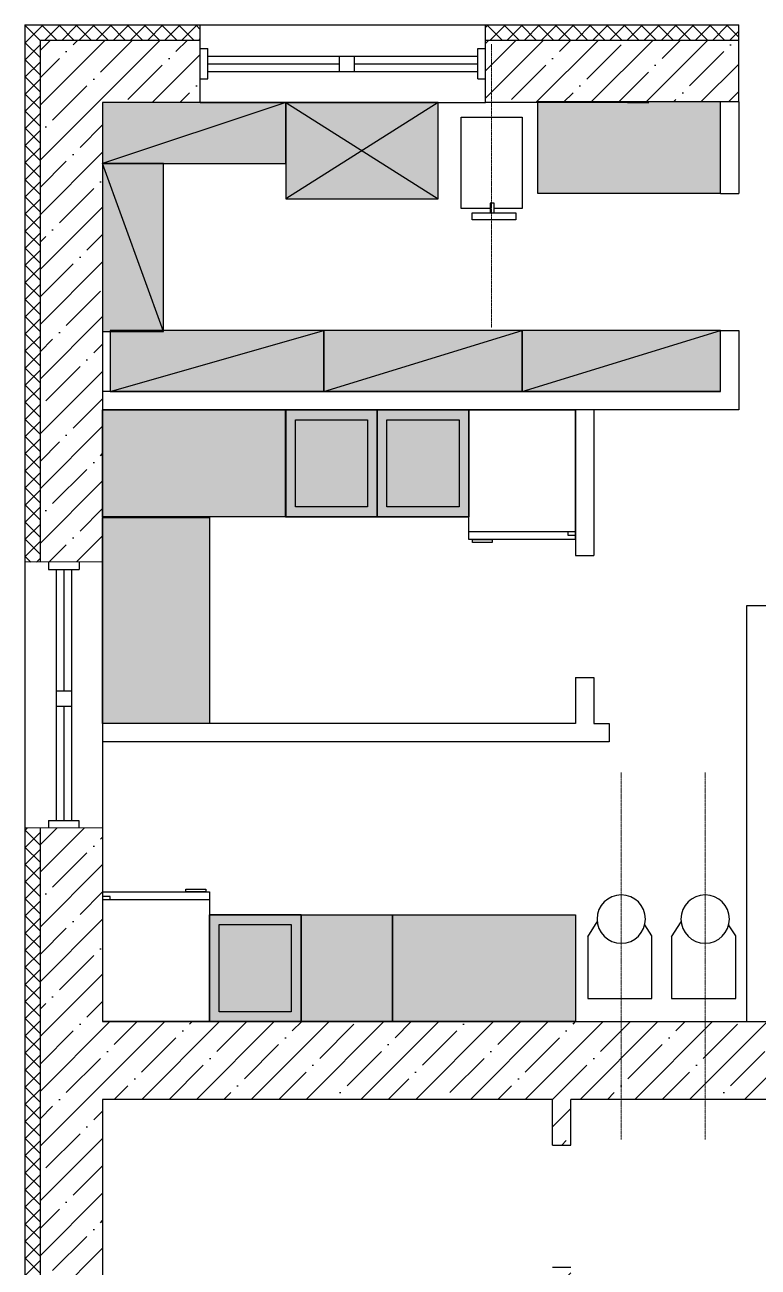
# Model space of a CAD drawing. Header units: millimetres. Extents: x -64157 to 9394, y -60673 to 2699.
# Drawn here: x -12126 to -7318, y -51973 to -43828 of the extents above; entities that cross this region are included whole.
import ezdxf

# ---------------------------------------------------------------- set-up
doc = ezdxf.new("R2010")
doc.units = ezdxf.units.MM
doc.linetypes.add('штрихпунктирная', pattern=[25.4, 12.7, -6.35, 0, -6.35])
doc.layers.add('Новое оБорудование', color=1, linetype='Continuous', lineweight=30)
doc.layers.add('Оси', color=172, linetype='штрихпунктирная', lineweight=9)
pattern_1 = [(45, (0, -46526.56), (-56.1266, 56.1266), []), (135, (0, -46526.56), (-56.1266, -56.1266), [])]

# ---------------------------------------------------------------- blocks, each defined once
blk = doc.blocks.new('*U73')
h = blk.add_hatch(color=256)
h.dxf.hatch_style = 1
h.set_gradient(color1=(147, 149, 152), color2=(199, 200, 202), name='INVCURVED')
h.paths.add_polyline_path([(-1200, -600), (0, -600), (0, 0), (-1200, 0)])
blk.add_lwpolyline([(-1200, 0), (0, 0), (0, -600), (-1200, -600)], close=True)
blk = doc.blocks.new('2222222')
blk.add_lwpolyline([(34947, 28283.8), (35232.8, 28283.8), (35232.8, 28328.2), (34947, 28328.2)], close=True)
for points in [[(35091.6, 28283.8), (35091.6, 28219.4), (35066, 28219.4), (35066, 28283.8)], [(35066, 28255.3), (34874.6, 28255.3), (34874.6, 27655.3), (35274.6, 27655.3), (35274.6, 28255.3), (35091.6, 28255.3)]]:
    blk.add_lwpolyline(points)
blk = doc.blocks.new('поддон')
h = blk.add_hatch(color=256)
h.dxf.hatch_style = 1
h.set_gradient(color1=(147, 149, 152), color2=(199, 200, 202), name='INVCURVED')
h.paths.add_polyline_path([(82956.7, -117774.1), (82956.7, -118404.1), (83456.7, -118089.1)])
h.paths.add_polyline_path([(83456.7, -118089.1), (83956.7, -117774.1), (82956.7, -117774.1)])
h.paths.add_polyline_path([(83956.7, -117774.1), (83456.7, -118089.1), (83956.7, -118404.1)])
h.paths.add_polyline_path([(83456.7, -118089.1), (82956.7, -118404.1), (83956.7, -118404.1)])
at = {"layer": 'Новое оБорудование'}
for p, q in [((83956.7, -117774.1), (82956.7, -118404.1)), ((82956.7, -117774.1), (83956.7, -118404.1))]:
    blk.add_line(p, q, dxfattribs=at)
blk.add_lwpolyline([(82956.7, -117774.1), (82956.7, -118404.1), (83956.7, -118404.1), (83956.7, -117774.1)], close=True, dxfattribs=at)
blk = doc.blocks.new('*U78')
h = blk.add_hatch(color=256)
h.dxf.hatch_style = 1
h.set_gradient(color1=(147, 149, 152), color2=(199, 200, 202), name='INVCURVED')
h.paths.add_polyline_path([(0, -1200), (0, 0), (-400, 0), (-400, -1200)])
blk.add_line((0, -1200), (-400, 0))
blk.add_lwpolyline([(0, 0), (-400, 0), (-400, -1200), (0, -1200)], close=True)
blk = doc.blocks.new('*U90')
h = blk.add_hatch(color=256)
h.dxf.hatch_style = 1
h.set_gradient(color1=(147, 149, 152), color2=(199, 200, 202), name='INVCURVED')
h.paths.add_polyline_path([(0, -1100), (0, 0), (-400, 0), (-400, -1100)])
blk.add_line((0, -1100), (-400, 0))
blk.add_lwpolyline([(0, 0), (-400, 0), (-400, -1100), (0, -1100)], close=True)
blk = doc.blocks.new('*U91')
h = blk.add_hatch(color=256)
h.dxf.hatch_style = 1
h.set_gradient(color1=(147, 149, 152), color2=(199, 200, 202), name='INVCURVED')
h.paths.add_polyline_path([(0, -1300), (0, 0), (-400, 0), (-400, -1300)])
blk.add_line((0, -1300), (-400, 0))
blk.add_lwpolyline([(0, 0), (-400, 0), (-400, -1300), (0, -1300)], close=True)
blk = doc.blocks.new('*U92')
h = blk.add_hatch(color=256)
h.dxf.hatch_style = 1
h.set_gradient(color1=(147, 149, 152), color2=(199, 200, 202), name='INVCURVED')
h.paths.add_polyline_path([(0, -1400), (0, 0), (-400, 0), (-400, -1400)])
blk.add_line((0, -1400), (-400, 0))
blk.add_lwpolyline([(0, 0), (-400, 0), (-400, -1400), (0, -1400)], close=True)
blk = doc.blocks.new('*U8')
at = {"true_color": 0x939598}
h = blk.add_hatch(color=252, dxfattribs=at)
h.dxf.hatch_style = 1
h.paths.add_polyline_path([(600.5, 0), (0, 0), (0, -700), (600.5, -700)])
h.paths.add_polyline_path([(536.5, -636), (64, -636), (64, -64), (536.5, -64)], flags=16)
at = {"true_color": 0xc7c8ca}
h = blk.add_hatch(color=9, dxfattribs=at)
h.dxf.hatch_style = 1
h.paths.add_polyline_path([(536.5, -64), (64, -64), (64, -636), (536.5, -636)])
for p, q in [((0, 0), (600.5, 0)), ((600.5, 0), (0, 0)), ((0, 0), (0, -700)), ((600.5, 0), (600.5, -700)), ((600.5, -700), (600.5, 0)), ((536.5, -64), (64, -64)), ((64, -64), (64, -636)), ((536.5, -636), (536.5, -64)), ((64, -636), (536.5, -636)), ((600.5, -700), (0, -700)), ((0, -700), (600.5, -700))]:
    blk.add_line(p, q)
blk = doc.blocks.new('*U102')
h = blk.add_hatch(color=256)
h.dxf.hatch_style = 1
h.set_gradient(color1=(147, 149, 152), color2=(199, 200, 202), name='INVCURVED')
h.paths.add_polyline_path([(-700, -1350), (0, -1350), (0, 0), (-700, 0)])
blk.add_lwpolyline([(-700, 0), (0, 0), (0, -1350), (-700, -1350)], close=True)
blk = doc.blocks.new('*U41')
at = {"ltscale": 100}
for p, q in [((-700, -850), (-700, 0)), ((-700, 0), (0, 0)), ((0, -800), (-700, -800)), ((0, -800), (-50, -800)), ((-50, -800), (-50, -820)), ((0, -850), (-700, -850)), ((-675.8, -868.9), (-675.8, -850)), ((-675.8, -850), (-546.4, -850)), ((-546.4, -868.9), (-675.8, -868.9)), ((-546.4, -850), (-546.4, -868.9)), ((-50, -820), (0, -820))]:
    blk.add_line(p, q, dxfattribs=at)
blk.add_line((0, -850), (0, 0))
blk = doc.blocks.new('*U84')
h = blk.add_hatch(color=256)
h.dxf.hatch_style = 1
h.set_gradient(color1=(147, 149, 152), color2=(199, 200, 202), name='INVCURVED')
h.paths.add_polyline_path([(-700, -1200), (0, -1200), (0, 0), (-700, 0)])
blk.add_lwpolyline([(-700, 0), (0, 0), (0, -1200), (-700, -1200)], close=True)
blk = doc.blocks.new('тістоміс')
for p, q in [((38589.1, 24902.7), (38651.5, 24804.4)), ((39009.1, 24894.6), (38963, 24823.7))]:
    blk.add_line(p, q)
blk.add_lwpolyline([(38589.1, 24902.7), (38589.1, 25305.9), (39009.1, 25305.9), (39009.1, 24894.6)])
blk.add_circle((38809, 24785.7), 158.6)

msp = doc.modelspace()

# ---------------------------------------------------------------- hatches: boundary and pattern name
h = msp.add_hatch()
h.set_pattern_fill('ANSI37', color=256, scale=25)
h.set_pattern_definition(pattern_1)
h.paths.add_polyline_path([(-12025.6, -43927.5), (-10975.6, -43927.5), (-10975.6, -43827.5), (-12125.6, -43827.5), (-12125.6, -47350), (-12025.6, -47349.5)])
h.paths.add_polyline_path([(-7445.6, -43827.5), (-9105.6, -43827.5), (-9105.6, -43927.5), (-7445.6, -43927.5)])
h.paths.add_polyline_path([(-5365.6, -43827.5), (-6580.6, -43827.5), (-6580.6, -43927.5), (-5365.6, -43927.5)])
h.paths.add_polyline_path([(-2595.6, -43827.5), (-3465.6, -43827.5), (-3465.6, -43927.5), (-2595.6, -43927.5)])
h.paths.add_polyline_path([(44.4, -43827.5), (-715.6, -43827.5), (-715.6, -43927.5), (44.4, -43927.5)])
h.paths.add_polyline_path([(9393.9, -43827.5), (1994.4, -43827.5), (1994.4, -43927.5), (9393.9, -43927.5)])
h.paths.add_polyline_path([(9393.9, -60572.5), (2294.4, -60572.5), (2294.4, -60672.5), (9393.9, -60672.5)])
h.paths.add_polyline_path([(424.4, -60572.5), (-575.6, -60572.5), (-575.6, -60672.5), (424.4, -60672.5)])
h.paths.add_polyline_path([(-2445.6, -60572.5), (-3445.6, -60572.5), (-3445.6, -60672.5), (-2445.6, -60672.5)])
h.paths.add_polyline_path([(-5315.6, -60572.5), (-6315.6, -60572.5), (-6315.6, -60672.5), (-5315.6, -60672.5)])
h.paths.add_polyline_path([(-8185.6, -60572.5), (-9185.6, -60572.5), (-9185.6, -60672.5), (-8185.6, -60672.5)])
h = msp.add_hatch()
h.set_pattern_fill('ANSI35', color=256, scale=40)
h.paths.add_polyline_path([(-11615.6, -44337.5), (-10975.6, -44337.5), (-10975.6, -43927.5), (-12025.6, -43927.5), (-12025.6, -47349.5), (-11615.6, -47347.5), (-11615.6, -46627.5), (-11615.6, -46507.5)])
h = msp.add_hatch()
h.set_pattern_fill('ANSI35', color=256, scale=40)
h.paths.add_polyline_path([(-11615.6, -50872.5), (-8665.6, -50872.5), (-8665.6, -51172.5), (-8545.6, -51172.5), (-8545.6, -50872.5), (-5175.6, -50872.5), (-5175.6, -50362.5), (-5685.6, -50362.5), (-5805.6, -50362.5), (-11615.6, -50362.5), (-11615.6, -49092.5), (-12025.6, -49094.5), (-12025.6, -60572.5), (-11055.6, -60572.5), (-11055.6, -60162.5), (-11615.6, -60162.5), (-11615.6, -54122.5), (-11615.6, -53722.5), (-10815.6, -53722.5), (-10815.6, -53842.5), (-9345.6, -53842.5), (-9345.6, -53722.5), (-8545.6, -53722.5), (-8545.6, -51972.5), (-8665.6, -51972.5), (-8665.6, -53602.5), (-11615.6, -53602.5)])
h.paths.add_polyline_path([(-475.6, -50362.5), (-1055.6, -50362.5), (-1055.6, -50872.5), (144.4, -50872.5), (144.4, -50362.5), (-355.6, -50362.5)])
h.paths.add_polyline_path([(-355.6, -44337.5), (44.4, -44337.5), (44.4, -43927.5), (-715.6, -43927.5), (-715.6, -44337.5), (-475.6, -44337.5)])
h.paths.add_polyline_path([(-5805.6, -44562.5), (-5985.6, -44562.5), (-5985.6, -44337.5), (-5365.6, -44337.5), (-5365.6, -43927.5), (-6580.6, -43927.5), (-6580.6, -44332.5), (-6480.6, -44332.5), (-6480.6, -44562.5)])
h = msp.add_hatch()
h.set_pattern_fill('ANSI35', color=256, scale=40)
h.paths.add_polyline_path([(-7445.6, -43927.5), (-9105.6, -43927.5), (-9105.6, -44337.5), (-8175.6, -44337.5), (-8035.6, -44337.5), (-8035.6, -44332.5), (-7445.6, -44332.5)])
h = msp.add_hatch()
h.set_pattern_fill('ANSI37', color=256, scale=25)
h.set_pattern_definition(pattern_1)
h.paths.add_polyline_path([(-12025.6, -49094.5), (-12125.6, -49095), (-12125.6, -60672.5), (-11055.6, -60672.5), (-11055.6, -60572.5), (-12025.6, -60572.5)])

# ---------------------------------------------------------------- linework, layer by layer
for p, q in [((-12125.6, -43827.5), (-7445.6, -43827.5)), ((-12125.6, -43827.5), (-12125.6, -60672.5)), ((-10975.6, -44337.5), (-10975.6, -43827.5)), ((-9105.6, -44337.5), (-9105.6, -43827.5)), ((-7445.6, -44332.5), (-7445.6, -43827.5)), ((-12025.6, -43927.5), (-10975.6, -43927.5)), ((-12025.6, -43927.5), (-12025.6, -47349.5)), ((-10975.6, -43982.5), (-10925.6, -43982.5)), ((-10925.6, -44182.5), (-10925.6, -43982.5)), ((-9155.6, -43982.5), (-9105.6, -43982.5)), ((-9155.6, -44182.5), (-9155.6, -43982.5)), ((-9105.6, -43927.5), (-7445.6, -43927.5)), ((-10925.6, -44032.5), (-9155.6, -44032.5)), ((-10065.6, -44032.5), (-10065.6, -44132.5)), ((-9965.6, -44032.5), (-9965.6, -44132.5)), ((-10925.6, -44082.5), (-10065.6, -44082.5)), ((-10925.6, -44132.5), (-9155.6, -44132.5)), ((-9965.6, -44082.5), (-9155.6, -44082.5)), ((-10975.6, -44182.5), (-10925.6, -44182.5)), ((-9155.6, -44182.5), (-9105.6, -44182.5)), ((-10975.6, -44337.5), (-11615.6, -44337.5)), ((-11615.6, -44337.5), (-11615.6, -46507.5)), ((-10975.6, -44337.5), (-9105.6, -44337.5)), ((-8175.6, -44337.5), (-9105.6, -44337.5)), ((-8175.6, -44337.5), (-8035.6, -44337.5)), ((-7445.6, -44332.5), (-8035.6, -44332.5)), ((-7565.6, -44932.5), (-7565.6, -44332.5)), ((-7445.6, -44332.5), (-7445.6, -44932.5)), ((-7565.6, -44932.5), (-7445.6, -44932.5)), ((-7565.6, -46232.5), (-7565.6, -45832.5)), ((-7565.6, -45832.5), (-7445.6, -45832.5)), ((-7445.6, -45832.5), (-7445.6, -46352.5)), ((-7565.6, -46232.5), (-11615.6, -46232.5)), ((-7445.6, -46352.5), (-11615.6, -46352.5)), ((-8515.1, -46352.5), (-8515.1, -47307.5)), ((-8395.1, -46352.5), (-8395.1, -47307.5)), ((-11615.6, -46507.5), (-11615.6, -46627.5)), ((-11615.6, -46627.5), (-11615.6, -47347.5)), ((-8515.1, -47307.5), (-8395.1, -47307.5)), ((-11615.6, -47347.5), (-12125.6, -47350)), ((-11970.2, -47348.3), (-11970.2, -47398.3)), ((-11970.2, -47398.3), (-11770.2, -47398.3)), ((-11920.2, -47398.3), (-11920.2, -49043.3)), ((-11870.2, -47398.3), (-11870.2, -48195.8)), ((-11820.2, -47398.3), (-11820.2, -49043.3)), ((-11770.2, -47348.3), (-11770.2, -47398.3)), ((-11615.6, -47347.5), (-11615.6, -49092.5)), ((-7395.1, -47637.5), (-7395.1, -50362.5)), ((-6025.1, -47637.5), (-7395.1, -47637.5)), ((-8515.1, -48107.5), (-8395.1, -48107.5)), ((-8515.1, -48107.5), (-8515.1, -48407.5)), ((-8395.1, -48107.5), (-8395.1, -48407.5)), ((-11820.2, -48195.8), (-11920.2, -48195.8)), ((-11820.2, -48295.8), (-11920.2, -48295.8)), ((-11870.2, -48295.8), (-11870.2, -49043.3)), ((-8515.1, -48407.5), (-11615.6, -48407.5)), ((-8395.1, -48407.5), (-8295.1, -48407.5)), ((-8295.1, -48407.5), (-8295.1, -48527.5)), ((-8295.1, -48527.5), (-11615.6, -48527.5)), ((-11615.6, -49092.5), (-12125.6, -49095)), ((-12025.6, -49094.5), (-12025.6, -60572.5)), ((-11970.9, -49043.3), (-11970.9, -49093.3)), ((-11970.9, -49043.3), (-11770.9, -49043.3)), ((-11770.9, -49043.3), (-11770.9, -49093.3)), ((-11615.6, -49092.5), (-11615.6, -50362.5)), ((-11615.6, -50362.5), (-5805.6, -50362.5)), ((-8665.6, -50872.5), (-11615.6, -50872.5)), ((-11615.6, -50872.5), (-11615.6, -53602.5)), ((-8665.6, -51172.5), (-8665.6, -50872.5)), ((-1905.6, -50872.5), (-8545.6, -50872.5)), ((-8545.6, -51172.5), (-8545.6, -50872.5)), ((-8665.6, -51172.5), (-8545.6, -51172.5)), ((-8665.6, -51972.5), (-8545.6, -51972.5))]:
    msp.add_line(p, q)
at = {"layer": 'Оси', "ltscale": 0.2}
for p, q in [((-9065.6, -43953.3), (-9065.6, -45814.2)), ((-8215.6, -51134.6), (-8215.6, -48727.3)), ((-7665.6, -51134.6), (-7665.6, -48727.3))]:
    msp.add_line(p, q, dxfattribs=at)

# ---------------------------------------------------------------- block references
at = {"layer": 'Новое оБорудование'}
for name, p, rotation in [('*U78', (-11615.6, -44337.5), 89.99999999999993), ('*U92', (-10165.6, -46232.5), 270), ('*U91', (-8865.6, -46232.5), 270), ('*U91', (-7565.6, -46232.5), 270), ('*U84', (-10415.6, -47052.5), 269.999999999823), ('*U41', (-8515.1, -46352.5), 359.999999999823), ('*U102', (-11615.6, -48407.5), 179.999999999823), ('*U41', (-11615.6, -50362.5), 180), ('*U84', (-10915.6, -49662.5), 90), ('*U84', (-9715.6, -49662.5), 90)]:
    msp.add_blockref(name, p, dxfattribs=dict(at, rotation=rotation))
for name, p in [('поддон', (-93372.3, 73436.6)), ('*U90', (-11215.6, -44737.5))]:
    msp.add_blockref(name, p, dxfattribs=at)
at = {"layer": 'Новое оБорудование', "xscale": -1}
msp.add_blockref('*U73', (-8765.6, -44332), dxfattribs=at)
for name, p, rotation in [('2222222', (-44140.2, -16777.2), 180), ('*U8', (-9815.6, -46352.5), 359.999999999823), ('*U8', (-9215.1, -46352.5), 359.999999999823), ('тістоміс', (-47024.6, -24904.6), 180), ('тістоміс', (-46474.6, -24904.6), 180), ('*U8', (-10915.6, -50362.5), 180)]:
    msp.add_blockref(name, p, dxfattribs=dict(at, rotation=rotation))

doc.saveas('drawing.dxf')
